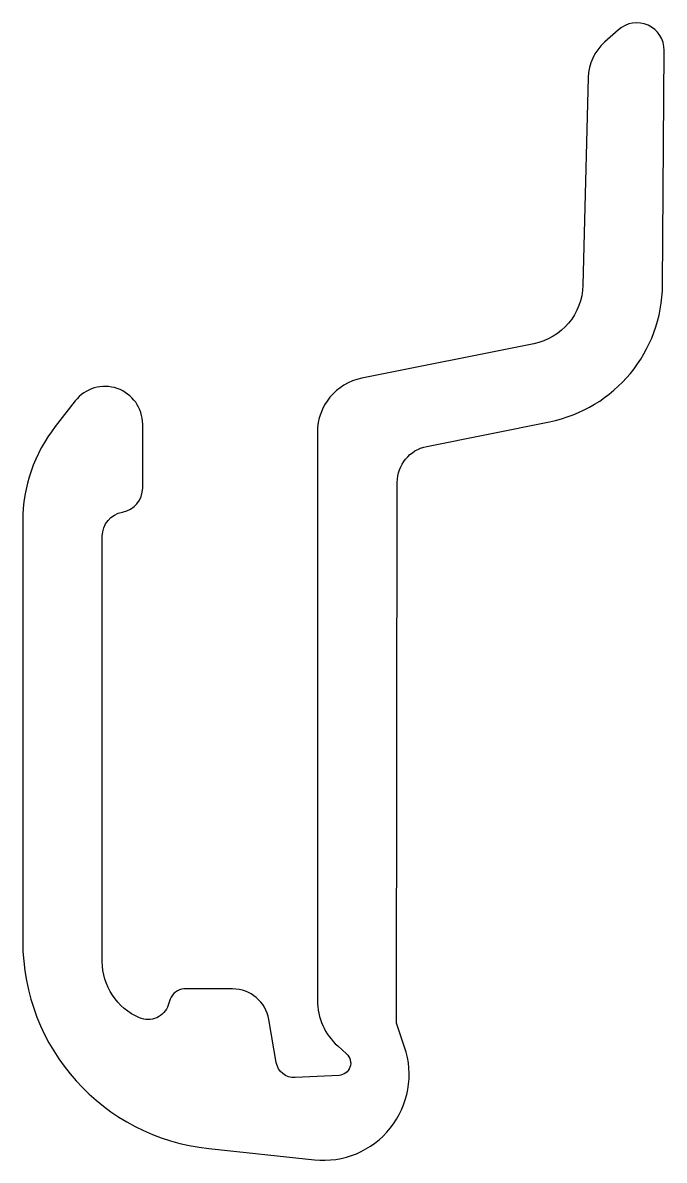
# Model space of a CAD drawing. Extents: x 183.3 to 193.8, y 226.5 to 245.
import ezdxf

# ---------------------------------------------------------------- set-up
doc = ezdxf.new("R2010")
doc.units = 0
doc.layers.get('0').update_dxf_attribs({"linetype": 'CONTINUOUS'})

msp = doc.modelspace()

# ---------------------------------------------------------------- linework, layer by layer
msp.add_lwpolyline([(187.47, 228.053), (187.35, 228.753, 0.365405), (186.759, 229.251), (185.962, 229.251, 0.30583), (185.739, 229.083), (185.706, 228.988, -0.434867), (185.238, 228.779, -0.301015), (184.629, 229.7), (184.629, 236.644, -0.363744), (184.959, 237.038, 0.363744), (185.289, 237.432), (185.289, 238.472, 0.713233), (184.186, 238.852), (183.859, 238.433, 0.167383), (183.329, 236.894), (183.329, 230.026, 0.383574), (186.37, 226.645), (188.095, 226.462, 0.546918), (189.569, 228.302), (189.437, 228.692), (189.449, 237.523, -0.357063), (189.932, 238.111), (191.935, 238.512, 0.355392), (193.784, 240.75), (193.811, 244.574, 0.651454), (193.061, 244.912), (192.834, 244.708, 0.206426), (192.568, 244.133), (192.483, 240.742, -0.350406), (191.68, 239.787), (188.868, 239.223, 0.357444), (188.144, 238.341), (188.144, 229.064, 0.212557), (188.475, 228.321), (188.621, 228.19, -0.668179), (188.498, 227.841), (187.781, 227.804, -0.380315)], format="xyb", close=True)

doc.saveas('drawing.dxf')
